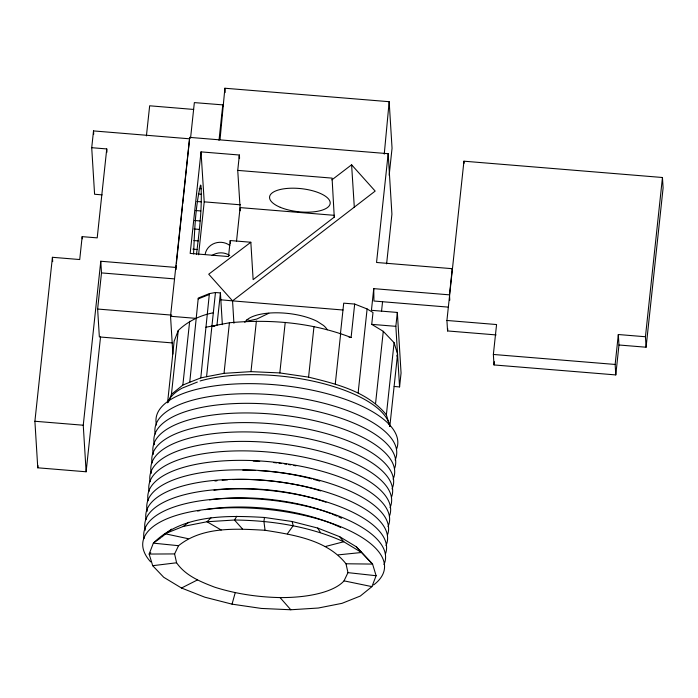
<?xml version="1.0" encoding="UTF-8"?>
<svg xmlns="http://www.w3.org/2000/svg" width="698" height="698" viewBox="0 0 698 698"><rect width="100%" height="100%" fill="white"/><g stroke="black" fill="none" stroke-linecap="round" stroke-linejoin="round"><path stroke-width="1.05" d="M193.564 253.924C194.602 230.942 195.222 207.533 200.492 185.083L200.972 185.502C202.298 208.484 199.253 231.588 196.487 254.386M386.605 263.87L391.918 214.164L388.175 153.691L189.664 137.384L189.603 138.806L93.515 130.919L91.717 147.697L94.588 194.253L102.109 194.873M239.58 158.28L239.37 155.017L201.024 151.876L190.17 253.409L228.516 256.55L230.227 240.548L250.835 242.241L253.138 279.645L334.263 217.122L334.412 215.333L240.086 207.603L236.535 241.159M168.445 402.092L171.438 394.318L182.85 385.078L189.751 382.251L198.258 298.055L209.391 293.614L215.464 292.514L220.42 292.924L222.357 324.666M220.036 139.556L224.896 88.236L389.17 101.699L392.049 148.238L389.161 175.285M384.249 154.127L389.17 101.699M189.751 382.251L200.788 377.923L209.391 293.614M200.788 377.923L206.573 376.702L215.464 292.514M176.097 269.55L176.201 265.275M176.428 263.111L182.501 205.823M182.728 203.659L189.49 139.888M190.563 138.091L194.349 102.606L222.793 104.875L223.037 106.262M198.59 254.77L204.217 201.844L201.024 151.876M240.286 210.796L237.739 170.391L239.37 155.017M646.086 347.22L663.1 187.98L662.454 177.501L463.943 161.194L446.921 320.469L496.566 324.544L493.364 354.462L494.01 364.941L615.793 374.922L615.147 364.452L618.323 334.525L645.441 336.75L646.086 347.22L618.969 344.995L618.323 334.525M615.793 374.922L618.969 344.995M100.538 336.933L86.124 471.778L37.771 467.808L34.9 421.26L52.42 257.3L79.72 259.543L82.163 236.648L97.205 237.87L106.75 148.936L91.717 147.697M37.771 467.808L38.006 465.653M86.124 471.778L83.254 425.222L100.774 261.244L175.966 267.439M172.397 342.927L99.352 336.933L97.633 309.04L101.498 272.909L100.774 261.244M146.414 135.901L149.66 105.791L193.704 109.446M172.877 354.095L170.539 316.273L189.664 137.384M167.555 402.842L174.142 341.2L178.252 330.512C187.788 321.246 200.256 315.287 213.256 312.809M171.438 394.318L178.252 330.512M182.85 385.078L189.664 321.272M218.998 140.377L222.793 104.875M216.947 325.408L220.42 292.924M206.573 376.702L224.023 373.343L229.424 322.781C270.318 318.916 312.625 322.616 351.103 337.5L354.68 304.066L343.713 303.159L340.371 334.438M224.023 373.343L250.983 371.633L256.384 321.071M250.983 371.633L279.819 372.933L285.22 322.371M354.68 304.066L367.113 308.952L372.994 312.512L371.729 324.361L383.272 331.341L394.091 342.701L397.563 354.113L389.842 426.251L386.378 414.839C367.453 391.491 336.462 383.961 308.577 377.138L313.978 326.577M334.263 217.122L332.074 178.121L237.739 170.391M335.284 383.961L340.685 333.4M358.126 392.948L367.113 308.952M449.791 300.21L449.468 294.853L373.744 288.64L371.432 310.313L397.337 312.442L401.062 373.029L399.57 386.919L394.187 386.483M388.175 153.691L376.545 262.474L452.26 268.686L452.33 269.847M381.518 311.413L382.565 301.684M375.559 403.479L383.272 331.341M386.378 414.839L394.091 342.701M399.57 386.919L395.845 326.332L397.337 312.442M449.468 294.853L452.26 268.686M496.13 334.927L447.566 330.948L447.793 328.819M494.01 364.941L494.35 361.73M645.441 336.75L662.454 177.501M264.507 517.471C226.684 515.237 182.187 514.391 153.342 543.149L149.145 554.055L152.688 565.694L163.725 577.281L181.497 588.021L204.802 597.191L232.05 604.154L261.375 608.438L290.787 609.764L318.288 608.028L341.994 603.342L360.29 596.048L371.929 586.625L376.117 575.719L372.575 564.08L356.312 546.77L339.603 536.666L317.695 528.054L292.078 521.502L264.507 517.471L263.896 521.336L265.066 530.271C293.588 534.877 326.9 539.729 345.99 563.775L347.97 572.639L344.035 580.858A87.189 33.225 6.1 0 1 280.072 597.584C257.911 597.122 235.845 593.885 214.679 587.184C200.553 581.757 185.494 575.728 176.585 562.78L174.605 553.924L178.54 545.696C202.49 526.362 236.099 528.656 265.066 530.271M232.05 604.154L235.209 592.742M396.813 356.05L397.563 354.113M236.858 516.232L234.476 520.019L206.983 521.755L183.277 526.432L164.981 533.734L188.102 538.673M287.367 533.813L293.221 525.62L292.078 521.502M211.005 517.864L206.983 521.755L221.214 530.009M161.421 537.303L171.525 529.128M150.812 552.764L149.145 554.055L174.605 553.924M220.856 299.8L232.556 300.873L375.175 191.086L351.6 164.789L331.882 179.875M183.277 526.432L188.722 522.261M250.835 242.241L208.728 274.201L232.556 300.873L233.917 323.261M160.575 537.984L153.342 543.149L178.54 545.696M268.809 313.262L256.873 319.012L249.997 320.583L246.952 319.754M181.497 588.021L197.325 580.003M198.162 298.919L209.295 294.477M197.325 382.076L182.073 388.158A112.299 42.796 6.1 0 0 167.799 402.17M325.251 546.551L343.774 541.753L361.547 552.493L372.575 564.08L345.99 563.775M205.893 327.222L229.424 322.781M152.688 565.694L176.585 562.78M338.242 554.875L361.547 552.493L356.312 546.77M199.235 188.547L201.39 188.73M198.215 194.009L201.46 194.271M204.217 201.844L240.478 204.811M196.932 201.504L201.251 201.853M195.388 210.508L200.788 210.953M194.698 220.507L200.099 220.952M193.983 228.97L199.384 229.406M193.931 240.54L198.249 240.897M192.892 249.134L197.211 249.491M101.498 272.909L174.535 278.903M448.081 307.103L373.945 301.021L373.744 288.64M371.729 324.361L395.845 326.332M97.633 309.04L171.752 315.121M170.539 316.273L196.47 318.401M211.878 326.079L214.844 326.324M349.113 337.335L351.103 337.5M493.364 354.462L615.147 364.452M34.9 421.26L83.254 425.222M232.556 300.873L343.023 310.017M347.97 572.639L376.117 575.719M279.819 372.933L308.577 377.138M344.035 580.858L371.929 586.625M339.603 536.666L343.774 541.753C309.528 526.327 271.819 520.429 234.476 520.019L242.494 528.971M280.072 597.584L290.787 609.764M317.695 528.054L320.469 532.591M351.6 164.789L354.322 207.446M239.222 156.404L239.362 158.577M230.227 240.548L230.436 243.759M463.943 161.194L464.074 163.288M446.921 320.469L447.566 330.948M106.75 148.936L106.951 152.181M93.515 130.919L93.715 134.164M82.163 236.648L82.303 238.812M52.42 257.3L52.69 261.637M224.896 88.236L225.131 92.564M205.229 253.932A15.112 13.943 -3.5 0 1 229.843 245.487M244.815 322.397A42.325 16.133 6.1 0 1 274.96 312.809A42.325 16.133 6.1 0 1 317.215 321.394L323.488 325.442A42.325 16.133 6.1 0 1 327.214 329.761M212.113 255.424A15.112 13.943 -3.5 0 1 229.721 255.477M200.09 380.968A112.299 42.796 6.1 0 1 318.463 382.391A112.299 42.796 6.1 0 1 389.789 426.434M153.403 454.337A121.522 46.312 6.1 0 1 277.752 414.621A121.522 46.312 6.1 0 1 393.079 479.238M144.058 538.612A121.522 46.312 6.1 0 1 269.96 500.073A121.522 46.312 6.1 0 1 383.961 564.56M155.226 434.069A121.522 46.312 6.1 0 1 281.137 395.53A121.522 46.312 6.1 0 1 395.129 460.008M148.107 500.702A121.522 46.312 6.1 0 1 274.017 462.163A121.522 46.312 6.1 0 1 388.009 526.641M147.322 511.215A121.522 46.312 6.1 0 1 270.353 471.368A121.522 46.312 6.1 0 1 387.399 535.148M151.379 473.305A121.522 46.312 6.1 0 1 274.401 433.449A121.522 46.312 6.1 0 1 391.456 497.238M145.297 530.175A121.522 46.312 6.1 0 1 268.32 490.319A121.522 46.312 6.1 0 1 385.375 554.107M150.131 481.742A121.522 46.312 6.1 0 1 276.042 443.204A121.522 46.312 6.1 0 1 390.034 507.682M146.083 519.661A121.522 46.312 6.1 0 1 271.984 481.123A121.522 46.312 6.1 0 1 385.985 545.6M152.138 462.957A121.522 46.312 6.1 0 1 278.048 424.419A121.522 46.312 6.1 0 1 392.04 488.905M209.557 499.899A107.213 40.859 6.1 0 1 330.171 513.318M332.178 514.112A107.213 40.859 6.1 0 1 337.021 516.145M338.879 516.974A107.213 40.859 6.1 0 1 341.575 518.248M154.433 444.722A121.522 46.312 6.1 0 1 277.455 404.866A121.522 46.312 6.1 0 1 394.51 468.655M197.656 511.067A107.213 40.859 6.1 0 1 199.768 510.631M205.212 509.636A107.213 40.859 6.1 0 1 340.589 527.452M214.94 481.018A107.213 40.859 6.1 0 1 216.965 480.774M222.165 480.25A107.213 40.859 6.1 0 1 227.531 479.849M233.01 479.561A107.213 40.859 6.1 0 1 320.679 490.903M156.535 425.03A121.522 46.312 6.1 0 1 279.558 385.183A121.522 46.312 6.1 0 1 396.612 448.962M242.808 470.164A107.213 40.859 6.1 0 1 255.494 470.435M258.714 470.6A107.213 40.859 6.1 0 1 311.718 478.828M313.751 479.378A107.213 40.859 6.1 0 1 319.728 481.096M150.672 561.873A121.522 46.312 6.1 0 1 267.561 509.409A121.522 46.312 6.1 0 1 373.552 584.985M213.954 490.232A107.213 40.859 6.1 0 1 325.983 502.202M149.119 491.218A121.522 46.312 6.1 0 1 273.703 452.54A121.522 46.312 6.1 0 1 389.432 516.188M253.269 461.099A107.213 40.859 6.1 0 1 259.7 461.387M273.616 462.53A107.213 40.859 6.1 0 1 276.827 462.887M278.973 463.149A107.213 40.859 6.1 0 1 281.12 463.428M284.33 463.882A107.213 40.859 6.1 0 1 286.468 464.205M288.597 464.536A107.213 40.859 6.1 0 1 290.708 464.894M293.858 465.444A107.213 40.859 6.1 0 1 295.935 465.836M280.282 207.315A30.485 11.622 6.1 0 0 329.726 204.985A30.485 11.622 6.1 0 0 289.6 188.268A30.485 11.622 6.1 0 0 280.282 207.315"/></g></svg>
